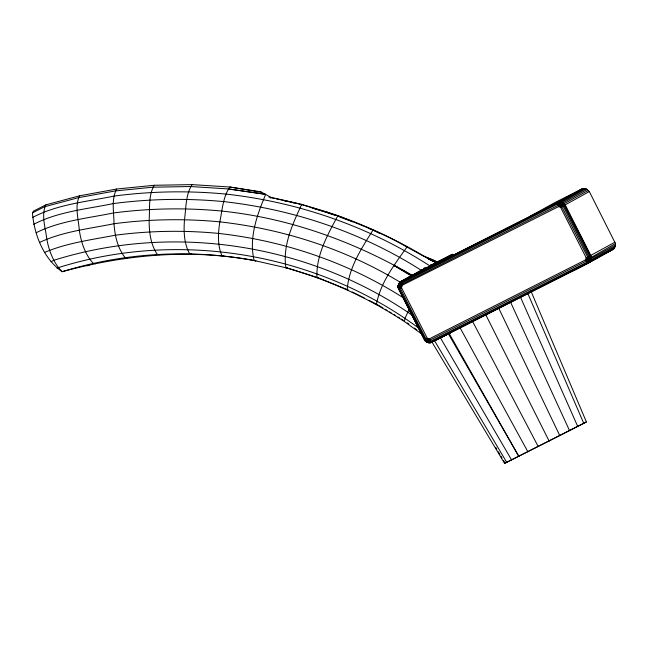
<?xml version="1.0" encoding="UTF-8"?>
<svg xmlns="http://www.w3.org/2000/svg" width="648" height="648" viewBox="0 0 648 648"><rect width="100%" height="100%" fill="white"/><g stroke="black" fill="none" stroke-linecap="round" stroke-linejoin="round"><path stroke-width="0.97" d="M530.801 215.889L554.445 202.824L581.774 189.005L586.035 188.714L589.307 191.557L615.479 243.559L589.429 258.455L585.614 259.832L429.122 338.953L429.122 340.484L426.781 342.006L424.343 339.698L398.666 289.089C397.273 286.4 398.447 282.812 401.153 281.459L436.963 262.229L434.233 260.383L423.403 255.83C378.019 228.817 328.115 209.029 276.242 198.896M429.13 342.768L426.295 341.885L424.61 339.568L398.933 288.968C397.297 286.335 398.399 282.868 401.153 281.459L559.013 201.86L560.463 201.763L562.091 202.921L564.027 205.497L589.696 256.098L590.587 261.136L588.449 263.072L431.957 342.193C429.235 343.61 425.776 342.346 424.343 339.698C425.655 341.925 429.041 343.805 431.625 342.152L589.648 262.246L613.778 248.913L615.341 246.475L615.479 243.559M45.838 204.865C40.97 215.33 45.571 227.861 46.753 238.812C48.924 250.76 53.492 262.926 62.111 271.714C124.043 252.574 190.431 248.808 254.178 260.504L255.944 260.885C191.5 248.37 125.064 254.518 62.111 271.714C43.643 258.706 34.174 234.827 32.457 212.876L33.518 211.094L45.838 204.865L79.574 195.801L116.689 189.022L154.281 185.279L192.092 184.615L229.878 187.013L260.812 191.8L270.929 197.316L301.749 204.371L335.899 215.598M615.6 245.033L591.26 258.471L589.664 261.006L589.648 262.246L591.211 259.816L591.26 258.471L590.352 257.855L590.425 255.725L564.756 205.116C563.598 202.314 560.342 200.953 557.636 202.346L558.608 206.607L560.561 207.271L586.238 257.872L587.623 262.659L588.449 263.072L613.778 248.913M398.05 286.214L398.812 285.355L400.885 284.812L558.827 204.962L559.921 204.039L560.042 202.613L561.962 202.103L586.035 188.714M584.601 188.43L560.463 201.763L563.225 202.694L565.178 204.889L590.846 255.498L591.203 259.735L590.223 261.484L588.109 263.039L588.457 260.285L587.882 257.507L560.893 205.011L561.038 203.334L558.155 202.176L400.991 281.775L398.512 284.399L398.164 287.615L398.812 288.554L401.501 287.688L402.116 285.728L401.153 281.459L423.006 269.414M435.837 339.852L430.588 342.671L427.445 341.812L425.453 339.738L398.35 287.177L558.608 206.607L558.827 204.962L557.499 203.286L559.977 201.86L561.063 202.208M587.355 189.362L563.023 202.808L560.042 202.613L557.499 203.286L401.015 282.406L400.893 286.262L401.501 287.688L427.964 339.617L431.957 342.193L439.7 337.916M588.473 190.334L563.89 203.828L563.039 206.007L560.561 207.271L558.827 204.962L562.788 205.546L564.756 205.116L589.307 191.557M589.397 262.019L431.131 341.78L429.122 338.953L427.17 338.296C421.038 339.301 428.733 344.55 431.625 342.152L428.247 341.285L426.141 339.285L400.083 287.923L399.711 285.039L400.991 281.775L399.63 282.828L398.245 285.76M398.131 286.165L399.006 283.395L401.639 281.945M591.462 258.366L591.211 259.816L615.341 246.475M421.289 333.72L404.417 321.546L405.041 318.217L409.115 309.371M270.759 198.183L270.929 197.316M398.35 287.177L399.063 284.01L401.063 283.484L558.965 203.294L560.893 205.011L563.89 203.828M425.258 340.864L427.445 341.812L427.17 338.296L425.453 339.738L424.343 339.698M402.116 285.728L400.885 284.812L398.666 289.089L399.524 288.676L400.893 286.262M590.587 260.407L588.489 261.484L587.623 262.659L585.614 259.832L586.238 257.872L614.984 242.166M429.122 338.953L425.704 341.099L425.453 339.738L429.122 340.484L587.064 260.626L588.935 257.086L590.425 255.725L591.341 256.892L591.26 258.471L590.425 255.725M261.387 192.278L229.878 187.013C222.823 197.008 222.329 210.195 219.834 221.859C218.125 233.029 217.266 245.284 222.021 255.83L223.908 256.227M591.203 259.735L590.587 261.136L614.725 247.803M265.68 194.408C257.07 214.804 248.573 238.343 254.178 260.504L287.542 268.126L318.516 277.903L347.725 289.769M424.869 339.908L425.193 339.285L426.141 339.285M301.749 204.371C292.621 223.9 282.479 245.803 285.898 267.77C327.896 279.474 367.934 297.683 404.417 321.546M453.462 256.001L452.604 254.316L439.814 260.779L399.954 282.285L399.63 282.828L401.015 282.406L399.929 283.694M439.814 260.779L437.935 261.752L431.519 260.456L406.928 247.042C394.486 264.595 380.206 282.949 376.431 304.552L377.735 304.771L368.923 300.34M431.479 264.862L430.499 264.87M440.073 260.95L438.526 262.084M406.928 247.042C385.05 234.325 361.357 225.034 337.851 215.768C327.596 234.689 315.884 255.482 316.985 277.579L318.516 277.903M79.574 195.801C74.447 206.258 78.497 218.959 79.299 230.072C81.016 242.004 84.985 254.316 93.239 263.355L95.604 263.728M116.689 189.022C111.067 199.398 113.991 212.374 114.008 223.73C114.809 235.564 117.572 248.054 125.04 257.548L127.283 257.936M423.338 269.26L424.497 267.648M379.59 233.361L372.973 230.032C361.625 248.297 348.527 267.891 347.223 289.867L348.64 290.142M154.281 185.279C148.165 195.566 149.947 208.705 149.145 220.231C149.081 231.911 150.619 244.442 157.245 254.34L159.376 254.745M192.092 184.615C185.498 194.764 186.146 207.976 184.502 219.607C183.595 231.061 183.927 243.518 189.645 253.765L191.646 254.178M588.489 261.484L428.036 342.589M588.254 258.933L586.238 257.872L589.761 256.543M560.561 207.271L562.788 205.546L563.023 202.808L564.343 203.666L564.756 205.116L563.039 206.007L559.84 205.902L558.608 206.607M559.84 205.902L560.893 205.011M398.512 284.399L399.063 284.01L399.711 285.039M429.964 342.622L431.131 341.78L429.454 341.893M398.253 287.639L398.666 289.089L398.164 287.615M432.07 342.225L504.573 463.385L561.662 434.606M590.628 259.168L587.064 260.626L585.614 259.832M559.921 204.039L562.091 202.921M433.139 341.18L430.588 342.671L435.74 339.819M326.689 212.18L327.143 211.928M436.963 262.229L430.207 265.664L452.604 254.316L428.96 267.381M557.636 202.346L581.774 189.005M583.143 188.528L557.474 202.654L558.965 203.294M445.727 334.595L448.311 333.169M418.859 271.804L401.153 281.459L425.574 268.078M433.31 260.626L432.338 260.885L429.26 258.52L427.34 258.05L436.128 262.707L432.605 260.407M401.153 281.459L427.129 267.276M504.573 463.385L586.4 421.945L530.915 291.041M399.954 282.285L410.638 276.631M412.42 275.692L414.202 274.744M562.448 434.2L586.4 421.945M437.999 338.993L444.755 335.551M32.457 212.876L44.599 206.744L78.287 197.697L115.32 190.925L152.823 187.199L190.553 186.527L228.258 188.924L265.413 194.295M32.4 217.558C57.453 204.233 86.638 201.763 114.048 196.077C151.178 191.184 188.73 190.544 225.998 194.092C298.291 202.063 368.777 226.452 429.916 265.939M33.68 224.305C58.223 211.572 86.654 209.11 113.392 203.569C149.988 198.758 187.013 198.11 223.754 201.617C293.649 209.393 361.973 232.502 421.346 270.354M36.223 232.705C60.102 220.806 87.512 218.295 113.376 212.973C149.283 208.251 185.603 207.619 221.665 211.054C289.186 218.011 354.019 241.526 412.541 275.489M39.876 242.287C63.01 231.449 89.165 228.744 114.008 223.73C149.097 219.105 184.599 218.498 219.834 221.859C283.289 228.995 345.538 249.035 400.197 282.236M44.437 252.493C66.793 242.927 91.481 239.809 115.247 235.216C149.445 230.72 184.04 230.113 218.376 233.393C284.01 240.675 348.13 262.489 403.826 298.112M51.071 261.703L53.93 260.261C173.713 222.564 309.631 243.98 412.646 315.527M56.983 268.321L58.296 267.656C179.156 229.53 316.953 252.858 418.794 328.147M452.604 254.316L436.266 262.61L436.55 261.484M599.116 256.543L600.915 255.636M602.713 254.729L612.579 249.739M445.597 335.121L451.664 332.092L436.469 339.844M587.882 257.507L588.935 257.086L590.352 257.855M431.349 260.52L427.34 258.05L432.338 260.885L431.592 259.475M401.501 287.688L399.306 288.198L398.812 285.355L399.759 286.481M86.589 265.785L89.578 265.348M265.445 194.335L228.258 188.924M284.415 200.848L289.291 201.803M426.781 342.006L428.684 342.395L428.247 341.285M285.898 267.77L287.542 268.126M274.306 198.523L268.928 197.057M290.272 201.99L294.071 203.059M312.134 208.121L325.45 211.847M327.483 212.495L337.851 215.768M339.641 216.983L352.747 221.819M368.364 228.161L372.973 230.032M561.962 202.103L563.225 202.694M352.164 291.916L364.508 298.121M412.039 276.38L394.065 265.461L412.525 275.829M394.065 265.461L411.893 275.748M588.457 260.285L589.664 261.006L588.708 256.608L563.039 206.007L561.038 203.334M378.586 305.281L382.806 307.849M385.341 309.388L387.034 310.416M389.57 311.955L391.254 312.976M393.79 314.515L395.483 315.544M398.018 317.083L399.703 318.111M401.396 319.132L403.08 320.161M407.219 322.858L408.823 324.016M414.437 328.066L416.842 329.808M433.39 260.172L436.509 262.472M586.327 260.998L587.145 261.816M431.001 259.2L432.338 260.885M495.777 447.468L496.814 449.202M498.361 451.794L499.916 454.394M500.953 456.127L501.981 457.861M503.536 460.461L504.565 462.186M434.184 340.135L506.752 462.38M440.081 337.244L511.612 459.999M448.084 333.266L518.837 456.403L448.845 332.902M401.063 283.484L401.598 284.456M459.861 327.378L527.926 451.842M472.392 321.06L538.261 446.634M398.747 289.032L423.97 338.75M485.579 314.377L549.14 441.118M498.523 307.784L559.823 435.683M429.843 340.119L430.304 341.115M510.349 301.733L569.576 430.693M520.652 297.562L577.741 426.489M527.529 292.839L583.759 423.355M557.904 204.185L558.09 205.335M574.622 269.924L573.083 270.775L588.279 263.015L574.622 269.924"/></g></svg>
